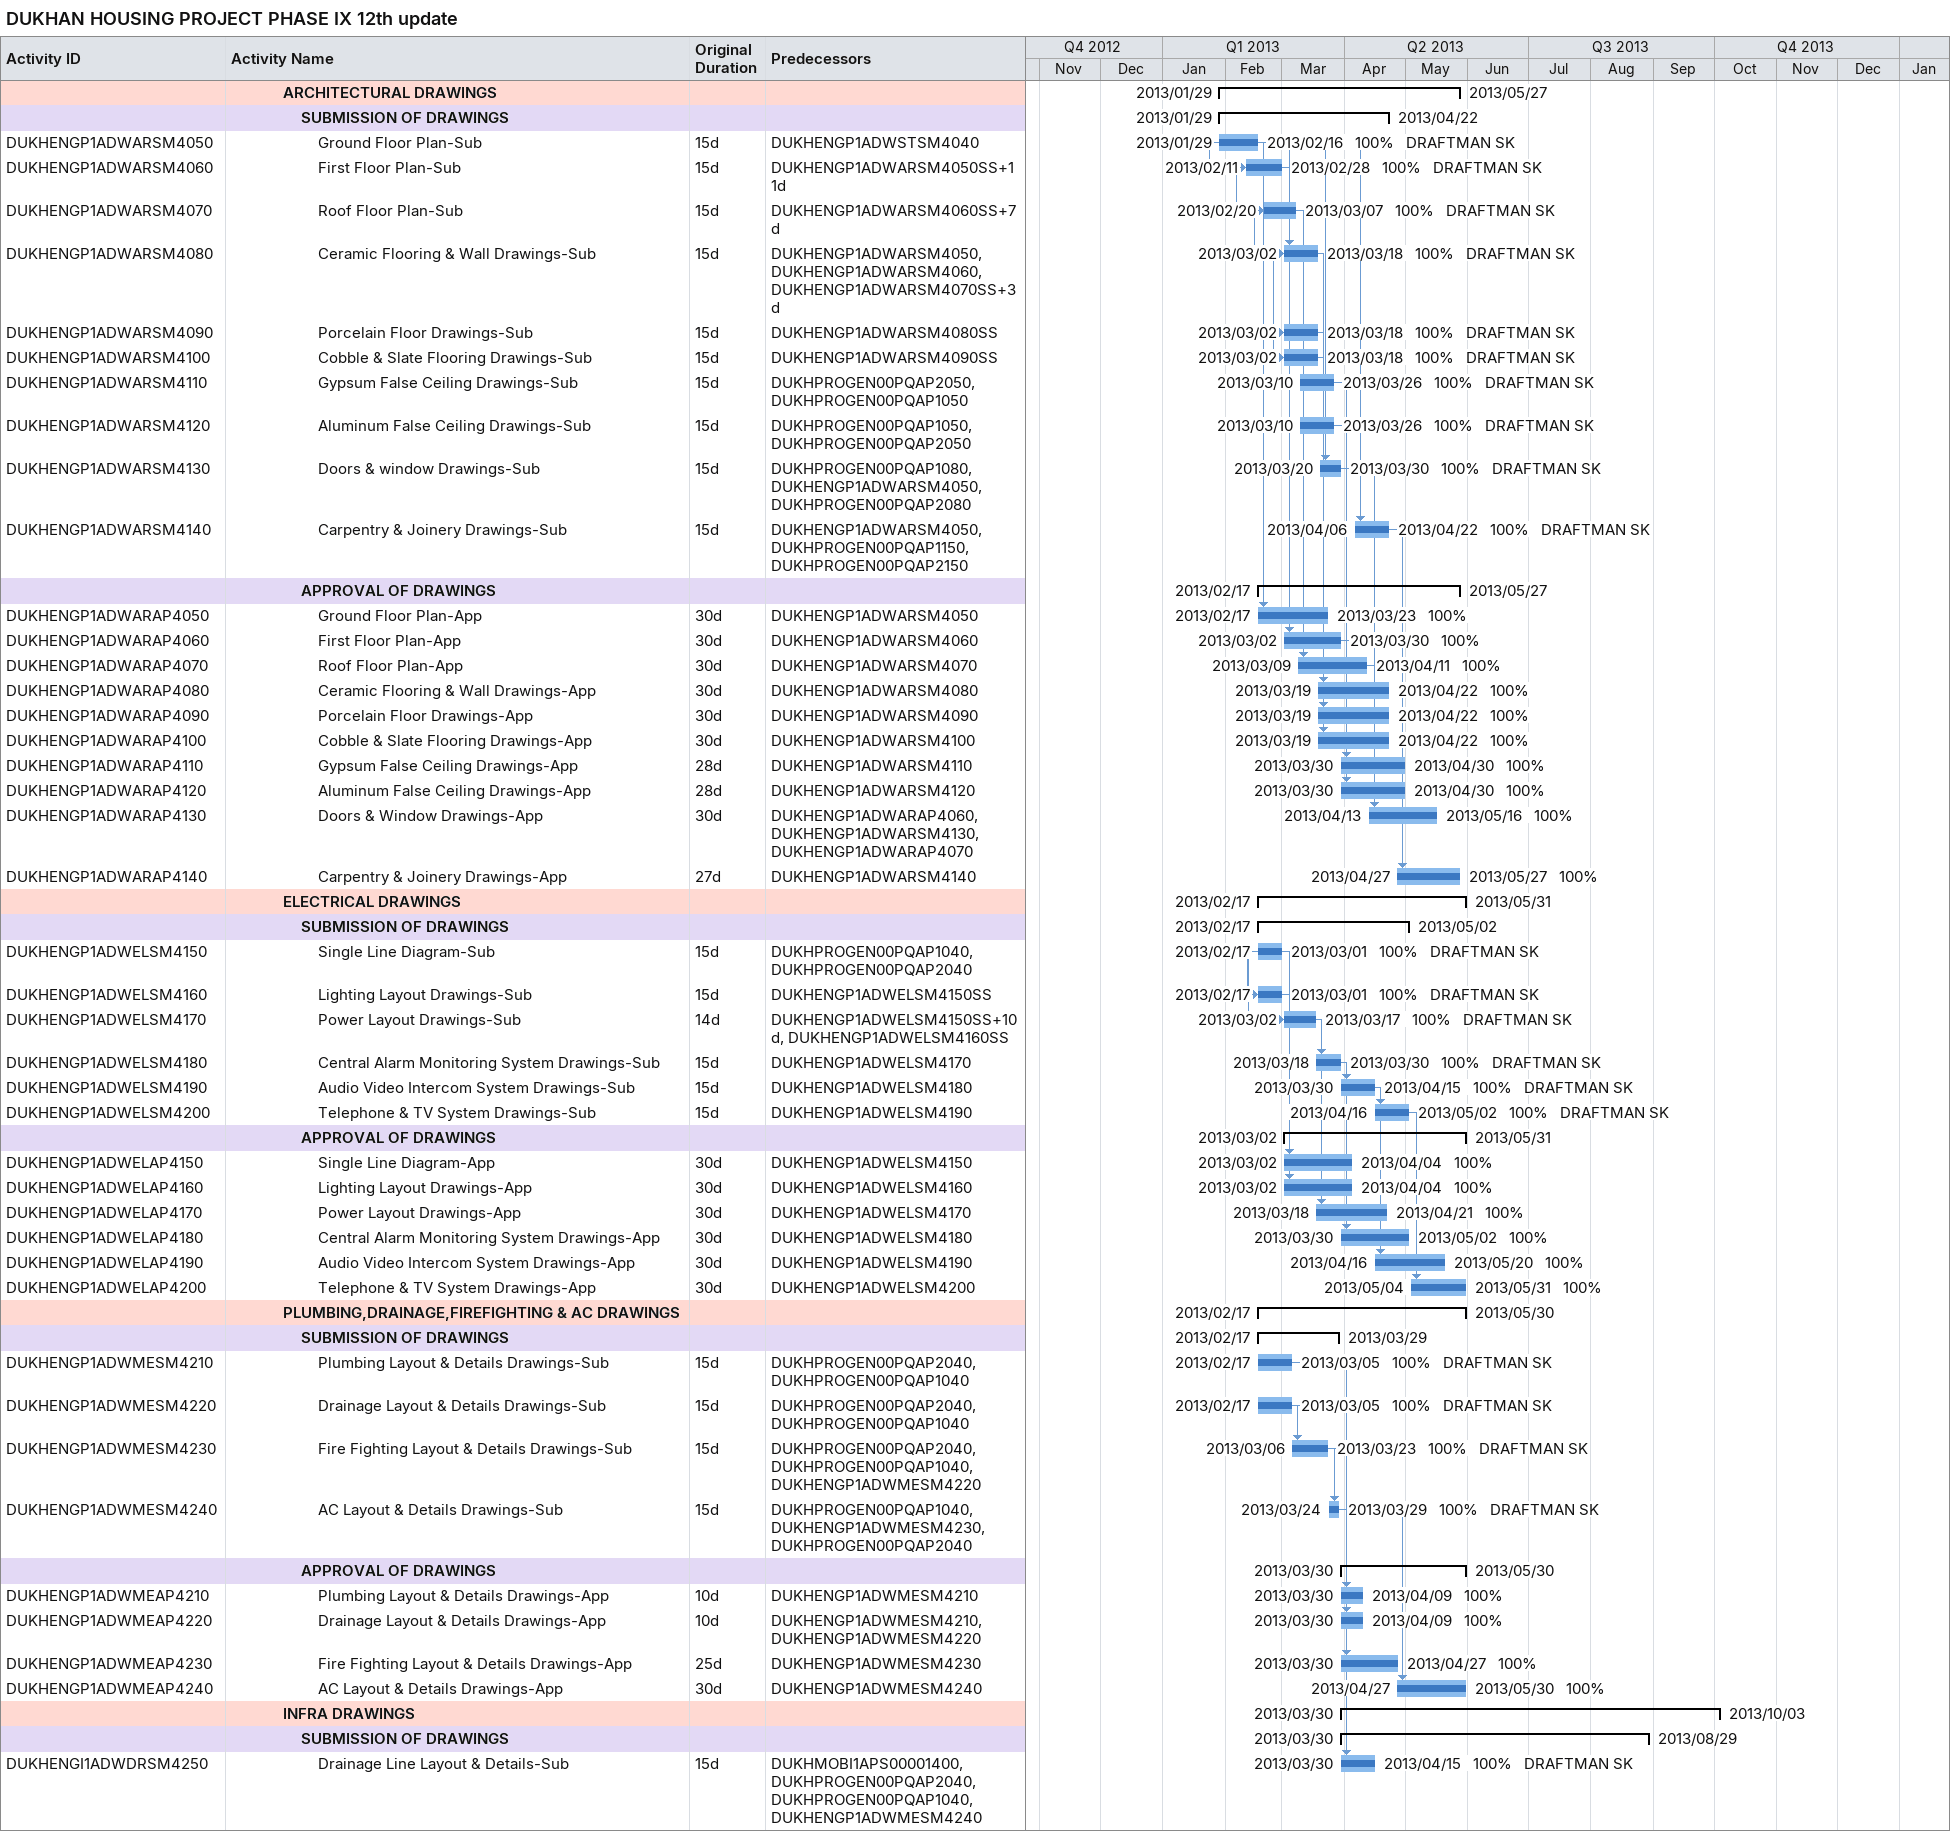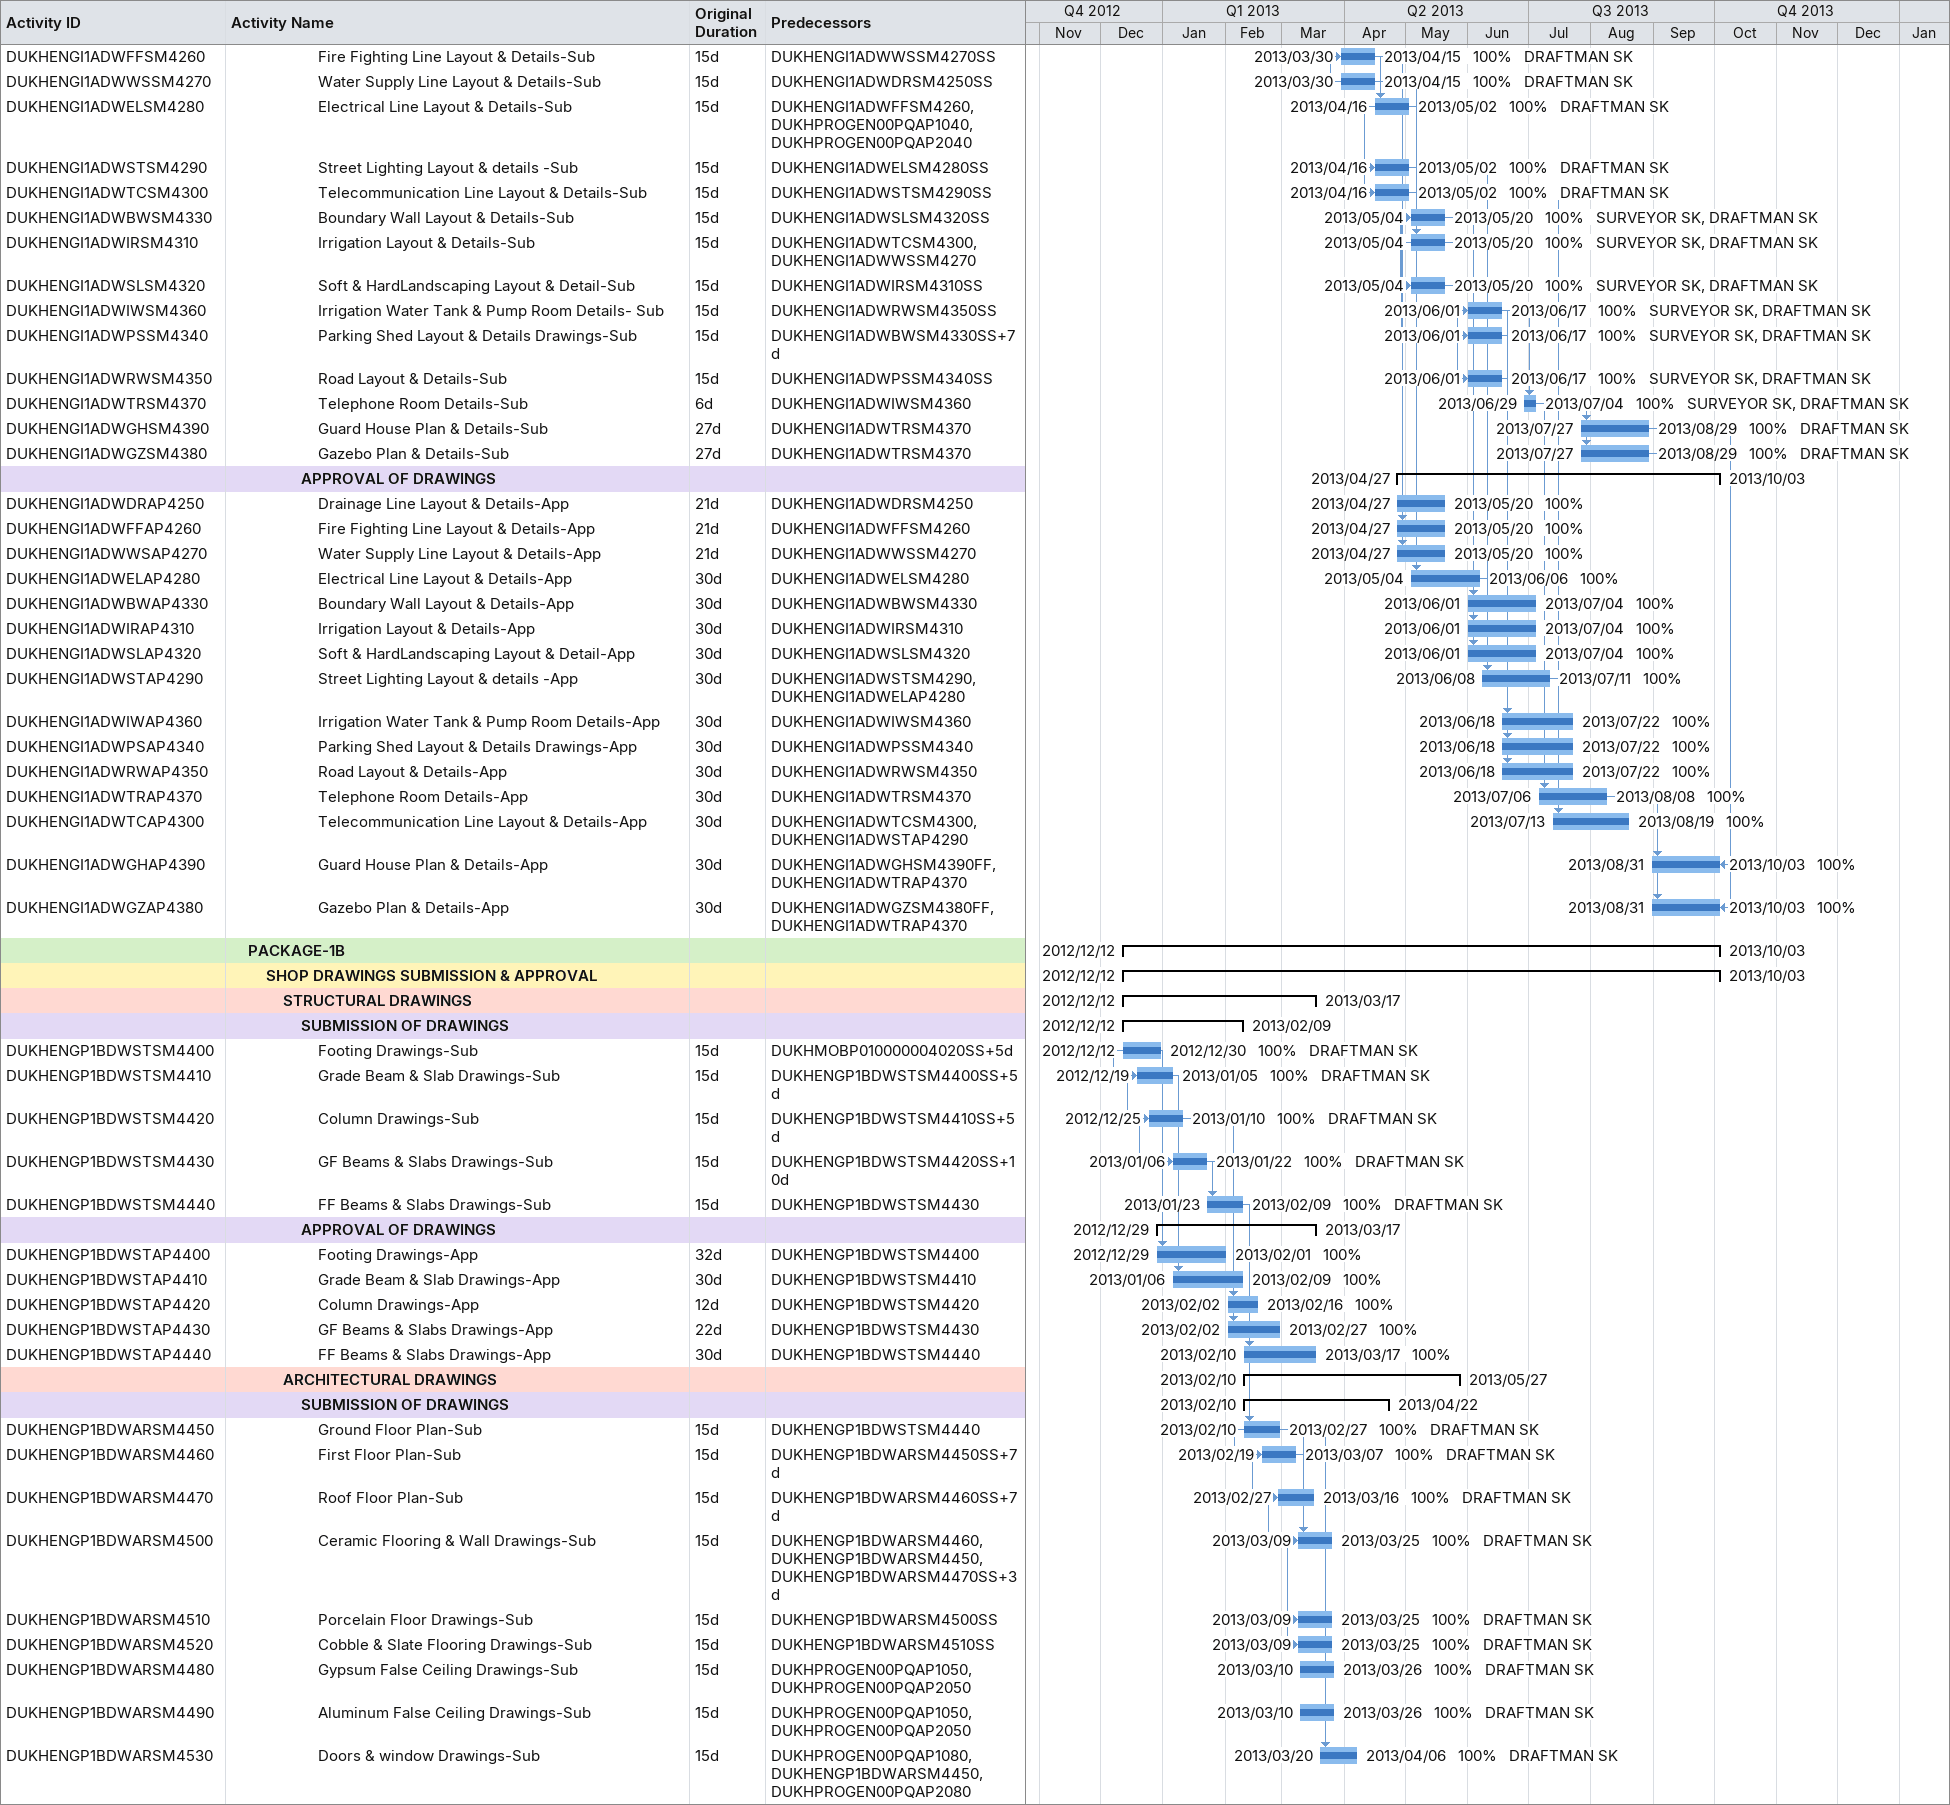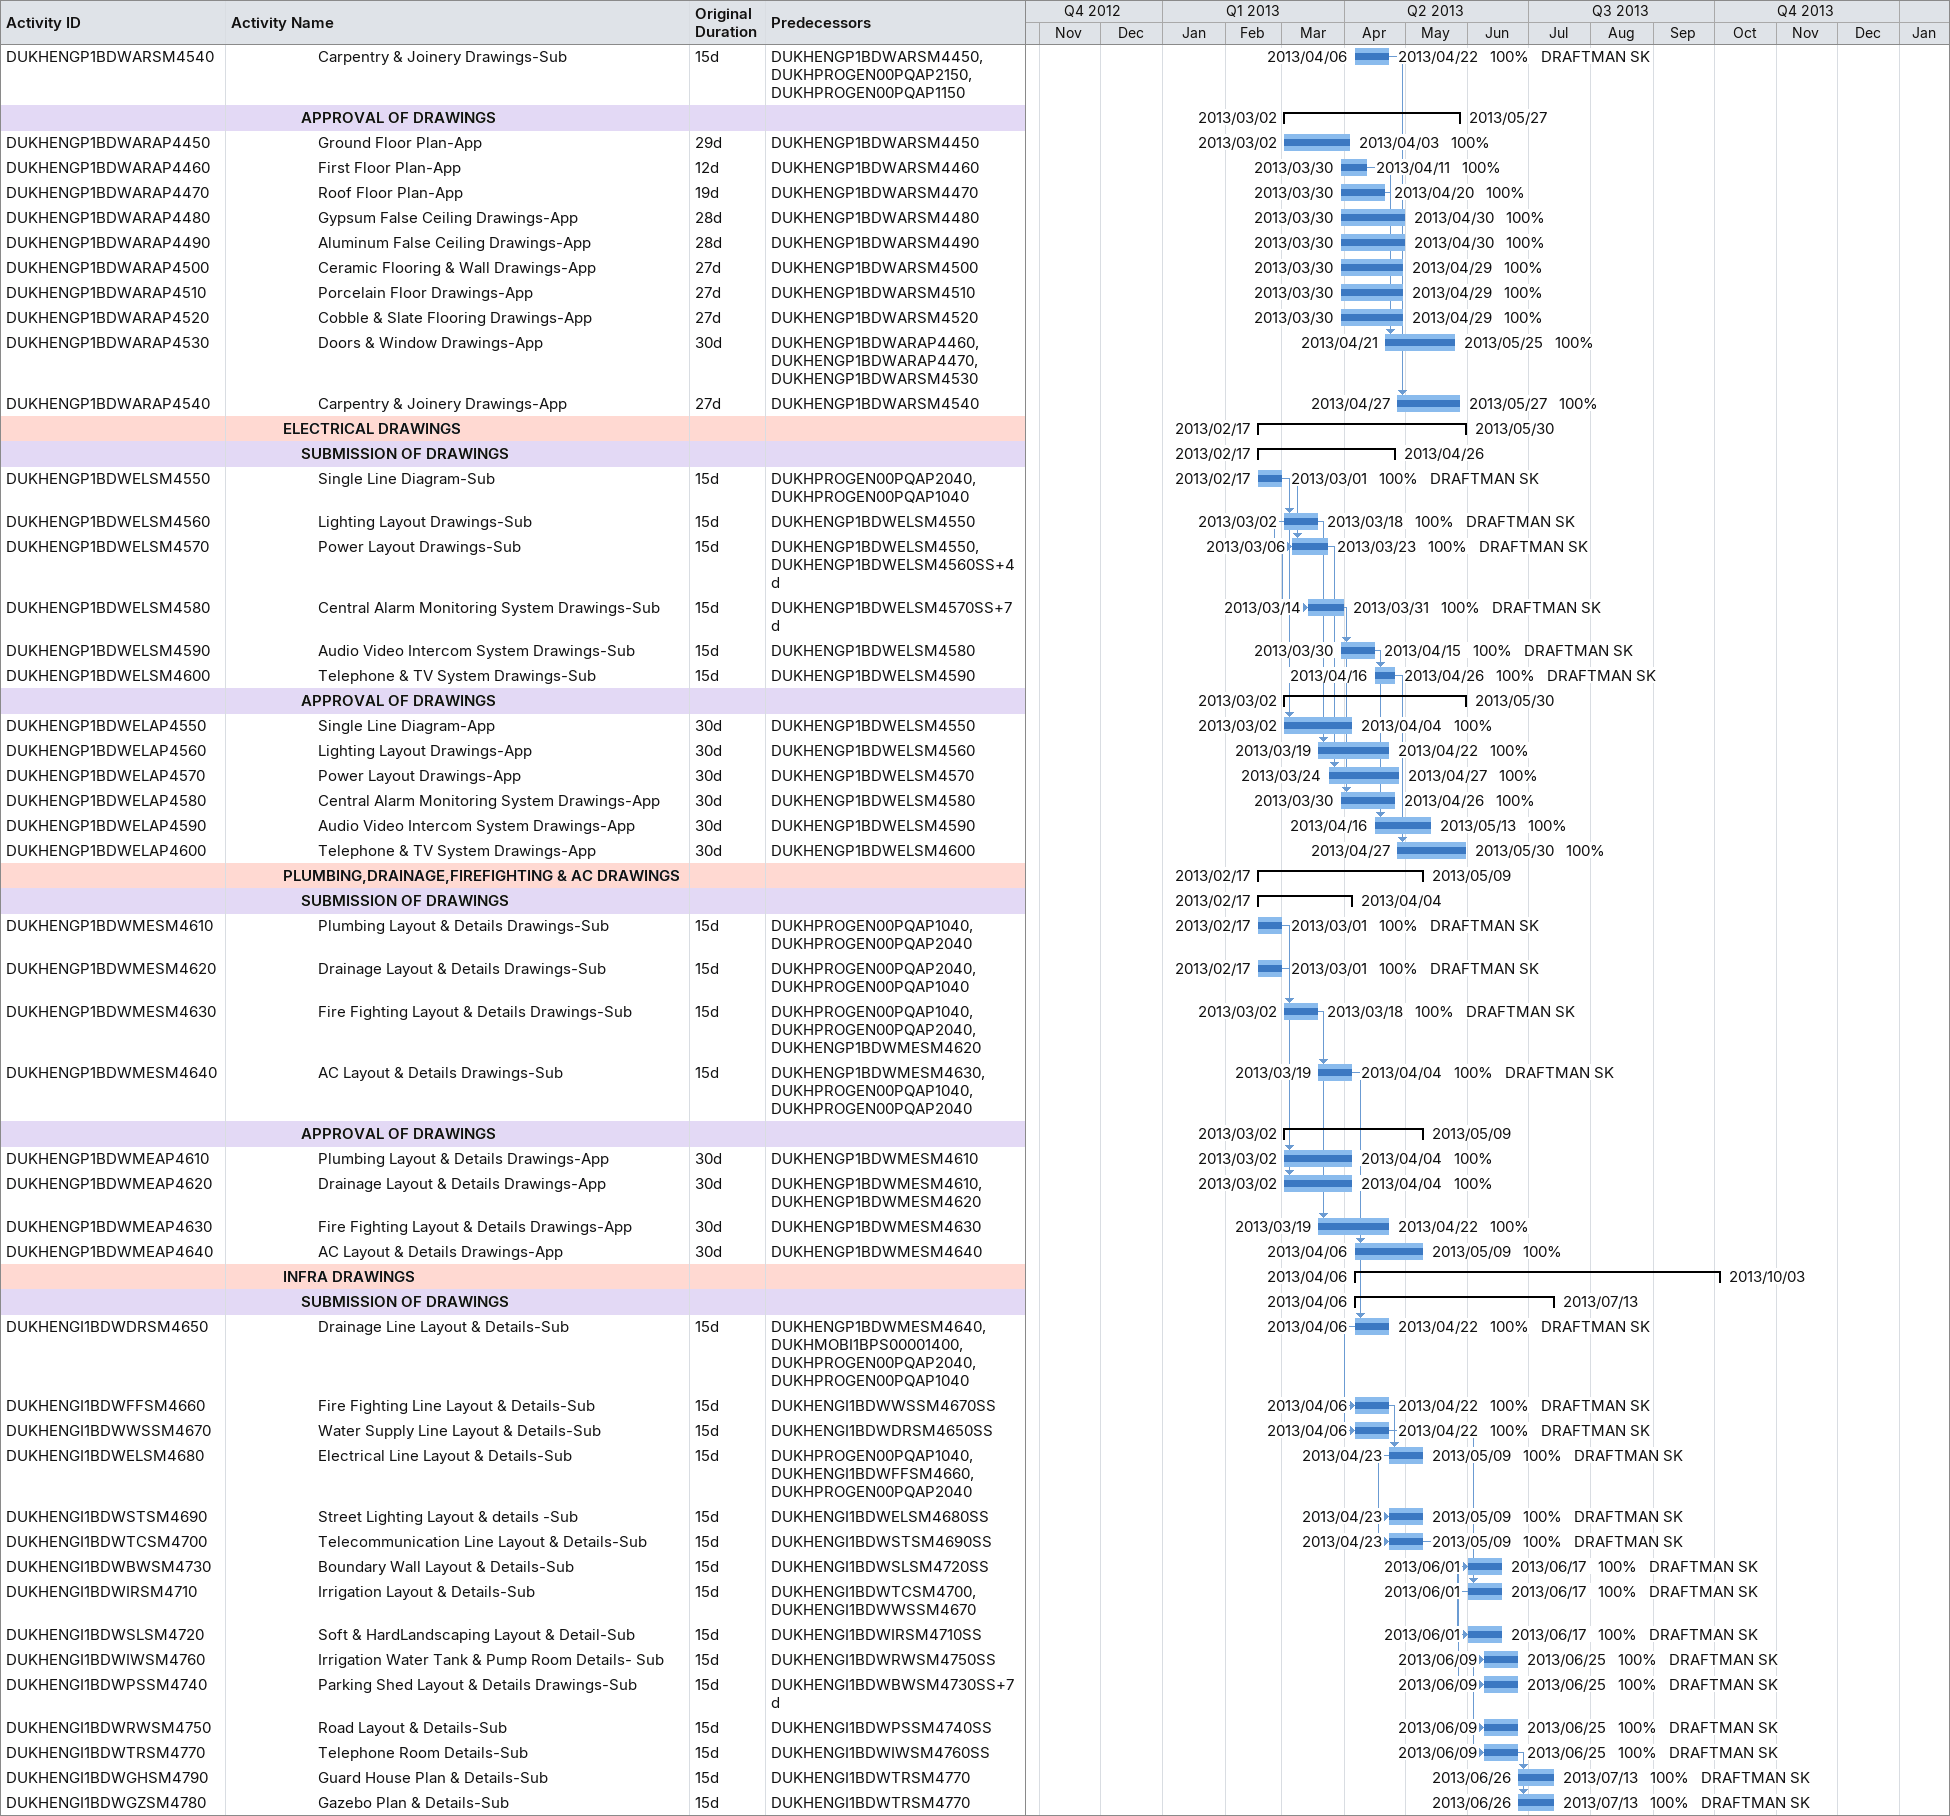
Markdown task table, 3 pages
DUKHAN HOUSING PROJECT PHASE IX 12th update

| ID | Level | Task | Original duration | Start | Finish | Predecessors | Resources | % complete |
|---|---|---|---|---|---|---|---|---|
|  | 4 | **ARCHITECTURAL DRAWINGS** |  | 2013-01-29 | 2013-05-27 |  |  |  |
|  | 5 | **SUBMISSION OF DRAWINGS** |  | 2013-01-29 | 2013-04-22 |  |  |  |
| DUKHENGP1ADWARSM4050 | 6 | Ground Floor Plan-Sub | 15d | 2013-01-29 | 2013-02-16 | DUKHENGP1ADWSTSM4040 | DRAFTMAN SK | 100 |
| DUKHENGP1ADWARSM4060 | 6 | First Floor Plan-Sub | 15d | 2013-02-11 | 2013-02-28 | DUKHENGP1ADWARSM4050SS+11d | DRAFTMAN SK | 100 |
| DUKHENGP1ADWARSM4070 | 6 | Roof Floor Plan-Sub | 15d | 2013-02-20 | 2013-03-07 | DUKHENGP1ADWARSM4060SS+7d | DRAFTMAN SK | 100 |
| DUKHENGP1ADWARSM4080 | 6 | Ceramic Flooring & Wall Drawings-Sub | 15d | 2013-03-02 | 2013-03-18 | DUKHENGP1ADWARSM4050, DUKHENGP1ADWARSM4060, DUKHENGP1ADWARSM4070SS+3d | DRAFTMAN SK | 100 |
| DUKHENGP1ADWARSM4090 | 6 | Porcelain Floor Drawings-Sub | 15d | 2013-03-02 | 2013-03-18 | DUKHENGP1ADWARSM4080SS | DRAFTMAN SK | 100 |
| DUKHENGP1ADWARSM4100 | 6 | Cobble & Slate Flooring Drawings-Sub | 15d | 2013-03-02 | 2013-03-18 | DUKHENGP1ADWARSM4090SS | DRAFTMAN SK | 100 |
| DUKHENGP1ADWARSM4110 | 6 | Gypsum False Ceiling Drawings-Sub | 15d | 2013-03-10 | 2013-03-26 | DUKHPROGEN00PQAP2050, DUKHPROGEN00PQAP1050 | DRAFTMAN SK | 100 |
| DUKHENGP1ADWARSM4120 | 6 | Aluminum False Ceiling Drawings-Sub | 15d | 2013-03-10 | 2013-03-26 | DUKHPROGEN00PQAP1050, DUKHPROGEN00PQAP2050 | DRAFTMAN SK | 100 |
| DUKHENGP1ADWARSM4130 | 6 | Doors & window Drawings-Sub | 15d | 2013-03-20 | 2013-03-30 | DUKHPROGEN00PQAP1080, DUKHENGP1ADWARSM4050, DUKHPROGEN00PQAP2080 | DRAFTMAN SK | 100 |
| DUKHENGP1ADWARSM4140 | 6 | Carpentry & Joinery Drawings-Sub | 15d | 2013-04-06 | 2013-04-22 | DUKHENGP1ADWARSM4050, DUKHPROGEN00PQAP1150, DUKHPROGEN00PQAP2150 | DRAFTMAN SK | 100 |
|  | 5 | **APPROVAL OF DRAWINGS** |  | 2013-02-17 | 2013-05-27 |  |  |  |
| DUKHENGP1ADWARAP4050 | 6 | Ground Floor Plan-App | 30d | 2013-02-17 | 2013-03-23 | DUKHENGP1ADWARSM4050 |  | 100 |
| DUKHENGP1ADWARAP4060 | 6 | First Floor Plan-App | 30d | 2013-03-02 | 2013-03-30 | DUKHENGP1ADWARSM4060 |  | 100 |
| DUKHENGP1ADWARAP4070 | 6 | Roof Floor Plan-App | 30d | 2013-03-09 | 2013-04-11 | DUKHENGP1ADWARSM4070 |  | 100 |
| DUKHENGP1ADWARAP4080 | 6 | Ceramic Flooring & Wall Drawings-App | 30d | 2013-03-19 | 2013-04-22 | DUKHENGP1ADWARSM4080 |  | 100 |
| DUKHENGP1ADWARAP4090 | 6 | Porcelain Floor Drawings-App | 30d | 2013-03-19 | 2013-04-22 | DUKHENGP1ADWARSM4090 |  | 100 |
| DUKHENGP1ADWARAP4100 | 6 | Cobble & Slate Flooring Drawings-App | 30d | 2013-03-19 | 2013-04-22 | DUKHENGP1ADWARSM4100 |  | 100 |
| DUKHENGP1ADWARAP4110 | 6 | Gypsum False Ceiling Drawings-App | 28d | 2013-03-30 | 2013-04-30 | DUKHENGP1ADWARSM4110 |  | 100 |
| DUKHENGP1ADWARAP4120 | 6 | Aluminum False Ceiling Drawings-App | 28d | 2013-03-30 | 2013-04-30 | DUKHENGP1ADWARSM4120 |  | 100 |
| DUKHENGP1ADWARAP4130 | 6 | Doors & Window Drawings-App | 30d | 2013-04-13 | 2013-05-16 | DUKHENGP1ADWARAP4060, DUKHENGP1ADWARSM4130, DUKHENGP1ADWARAP4070 |  | 100 |
| DUKHENGP1ADWARAP4140 | 6 | Carpentry & Joinery Drawings-App | 27d | 2013-04-27 | 2013-05-27 | DUKHENGP1ADWARSM4140 |  | 100 |
|  | 4 | **ELECTRICAL DRAWINGS** |  | 2013-02-17 | 2013-05-31 |  |  |  |
|  | 5 | **SUBMISSION OF DRAWINGS** |  | 2013-02-17 | 2013-05-02 |  |  |  |
| DUKHENGP1ADWELSM4150 | 6 | Single Line Diagram-Sub | 15d | 2013-02-17 | 2013-03-01 | DUKHPROGEN00PQAP1040, DUKHPROGEN00PQAP2040 | DRAFTMAN SK | 100 |
| DUKHENGP1ADWELSM4160 | 6 | Lighting Layout Drawings-Sub | 15d | 2013-02-17 | 2013-03-01 | DUKHENGP1ADWELSM4150SS | DRAFTMAN SK | 100 |
| DUKHENGP1ADWELSM4170 | 6 | Power Layout Drawings-Sub | 14d | 2013-03-02 | 2013-03-17 | DUKHENGP1ADWELSM4150SS+10d, DUKHENGP1ADWELSM4160SS | DRAFTMAN SK | 100 |
| DUKHENGP1ADWELSM4180 | 6 | Central Alarm Monitoring System Drawings-Sub | 15d | 2013-03-18 | 2013-03-30 | DUKHENGP1ADWELSM4170 | DRAFTMAN SK | 100 |
| DUKHENGP1ADWELSM4190 | 6 | Audio Video Intercom System Drawings-Sub | 15d | 2013-03-30 | 2013-04-15 | DUKHENGP1ADWELSM4180 | DRAFTMAN SK | 100 |
| DUKHENGP1ADWELSM4200 | 6 | Telephone & TV System Drawings-Sub | 15d | 2013-04-16 | 2013-05-02 | DUKHENGP1ADWELSM4190 | DRAFTMAN SK | 100 |
|  | 5 | **APPROVAL OF DRAWINGS** |  | 2013-03-02 | 2013-05-31 |  |  |  |
| DUKHENGP1ADWELAP4150 | 6 | Single Line Diagram-App | 30d | 2013-03-02 | 2013-04-04 | DUKHENGP1ADWELSM4150 |  | 100 |
| DUKHENGP1ADWELAP4160 | 6 | Lighting Layout Drawings-App | 30d | 2013-03-02 | 2013-04-04 | DUKHENGP1ADWELSM4160 |  | 100 |
| DUKHENGP1ADWELAP4170 | 6 | Power Layout Drawings-App | 30d | 2013-03-18 | 2013-04-21 | DUKHENGP1ADWELSM4170 |  | 100 |
| DUKHENGP1ADWELAP4180 | 6 | Central Alarm Monitoring System Drawings-App | 30d | 2013-03-30 | 2013-05-02 | DUKHENGP1ADWELSM4180 |  | 100 |
| DUKHENGP1ADWELAP4190 | 6 | Audio Video Intercom System Drawings-App | 30d | 2013-04-16 | 2013-05-20 | DUKHENGP1ADWELSM4190 |  | 100 |
| DUKHENGP1ADWELAP4200 | 6 | Telephone & TV System Drawings-App | 30d | 2013-05-04 | 2013-05-31 | DUKHENGP1ADWELSM4200 |  | 100 |
|  | 4 | **PLUMBING,DRAINAGE,FIREFIGHTING & AC DRAWINGS** |  | 2013-02-17 | 2013-05-30 |  |  |  |
|  | 5 | **SUBMISSION OF DRAWINGS** |  | 2013-02-17 | 2013-03-29 |  |  |  |
| DUKHENGP1ADWMESM4210 | 6 | Plumbing Layout & Details Drawings-Sub | 15d | 2013-02-17 | 2013-03-05 | DUKHPROGEN00PQAP2040, DUKHPROGEN00PQAP1040 | DRAFTMAN SK | 100 |
| DUKHENGP1ADWMESM4220 | 6 | Drainage Layout & Details Drawings-Sub | 15d | 2013-02-17 | 2013-03-05 | DUKHPROGEN00PQAP2040, DUKHPROGEN00PQAP1040 | DRAFTMAN SK | 100 |
| DUKHENGP1ADWMESM4230 | 6 | Fire Fighting Layout & Details Drawings-Sub | 15d | 2013-03-06 | 2013-03-23 | DUKHPROGEN00PQAP2040, DUKHPROGEN00PQAP1040, DUKHENGP1ADWMESM4220 | DRAFTMAN SK | 100 |
| DUKHENGP1ADWMESM4240 | 6 | AC Layout & Details Drawings-Sub | 15d | 2013-03-24 | 2013-03-29 | DUKHPROGEN00PQAP1040, DUKHENGP1ADWMESM4230, DUKHPROGEN00PQAP2040 | DRAFTMAN SK | 100 |
|  | 5 | **APPROVAL OF DRAWINGS** |  | 2013-03-30 | 2013-05-30 |  |  |  |
| DUKHENGP1ADWMEAP4210 | 6 | Plumbing Layout & Details Drawings-App | 10d | 2013-03-30 | 2013-04-09 | DUKHENGP1ADWMESM4210 |  | 100 |
| DUKHENGP1ADWMEAP4220 | 6 | Drainage Layout & Details Drawings-App | 10d | 2013-03-30 | 2013-04-09 | DUKHENGP1ADWMESM4210, DUKHENGP1ADWMESM4220 |  | 100 |
| DUKHENGP1ADWMEAP4230 | 6 | Fire Fighting Layout & Details Drawings-App | 25d | 2013-03-30 | 2013-04-27 | DUKHENGP1ADWMESM4230 |  | 100 |
| DUKHENGP1ADWMEAP4240 | 6 | AC Layout & Details Drawings-App | 30d | 2013-04-27 | 2013-05-30 | DUKHENGP1ADWMESM4240 |  | 100 |
|  | 4 | **INFRA DRAWINGS** |  | 2013-03-30 | 2013-10-03 |  |  |  |
|  | 5 | **SUBMISSION OF DRAWINGS** |  | 2013-03-30 | 2013-08-29 |  |  |  |
| DUKHENGI1ADWDRSM4250 | 6 | Drainage Line Layout & Details-Sub | 15d | 2013-03-30 | 2013-04-15 | DUKHMOBI1APS00001400, DUKHPROGEN00PQAP2040, DUKHPROGEN00PQAP1040, DUKHENGP1ADWMESM4240 | DRAFTMAN SK | 100 |
| DUKHENGI1ADWFFSM4260 | 6 | Fire Fighting Line Layout & Details-Sub | 15d | 2013-03-30 | 2013-04-15 | DUKHENGI1ADWWSSM4270SS | DRAFTMAN SK | 100 |
| DUKHENGI1ADWWSSM4270 | 6 | Water Supply Line Layout & Details-Sub | 15d | 2013-03-30 | 2013-04-15 | DUKHENGI1ADWDRSM4250SS | DRAFTMAN SK | 100 |
| DUKHENGI1ADWELSM4280 | 6 | Electrical Line Layout & Details-Sub | 15d | 2013-04-16 | 2013-05-02 | DUKHENGI1ADWFFSM4260, DUKHPROGEN00PQAP1040, DUKHPROGEN00PQAP2040 | DRAFTMAN SK | 100 |
| DUKHENGI1ADWSTSM4290 | 6 | Street Lighting Layout & details -Sub | 15d | 2013-04-16 | 2013-05-02 | DUKHENGI1ADWELSM4280SS | DRAFTMAN SK | 100 |
| DUKHENGI1ADWTCSM4300 | 6 | Telecommunication Line Layout & Details-Sub | 15d | 2013-04-16 | 2013-05-02 | DUKHENGI1ADWSTSM4290SS | DRAFTMAN SK | 100 |
| DUKHENGI1ADWBWSM4330 | 6 | Boundary Wall Layout & Details-Sub | 15d | 2013-05-04 | 2013-05-20 | DUKHENGI1ADWSLSM4320SS | SURVEYOR SK, DRAFTMAN SK | 100 |
| DUKHENGI1ADWIRSM4310 | 6 | Irrigation Layout & Details-Sub | 15d | 2013-05-04 | 2013-05-20 | DUKHENGI1ADWTCSM4300, DUKHENGI1ADWWSSM4270 | SURVEYOR SK, DRAFTMAN SK | 100 |
| DUKHENGI1ADWSLSM4320 | 6 | Soft & HardLandscaping Layout & Detail-Sub | 15d | 2013-05-04 | 2013-05-20 | DUKHENGI1ADWIRSM4310SS | SURVEYOR SK, DRAFTMAN SK | 100 |
| DUKHENGI1ADWIWSM4360 | 6 | Irrigation Water Tank & Pump Room Details- Sub | 15d | 2013-06-01 | 2013-06-17 | DUKHENGI1ADWRWSM4350SS | SURVEYOR SK, DRAFTMAN SK | 100 |
| DUKHENGI1ADWPSSM4340 | 6 | Parking Shed Layout & Details Drawings-Sub | 15d | 2013-06-01 | 2013-06-17 | DUKHENGI1ADWBWSM4330SS+7d | SURVEYOR SK, DRAFTMAN SK | 100 |
| DUKHENGI1ADWRWSM4350 | 6 | Road Layout & Details-Sub | 15d | 2013-06-01 | 2013-06-17 | DUKHENGI1ADWPSSM4340SS | SURVEYOR SK, DRAFTMAN SK | 100 |
| DUKHENGI1ADWTRSM4370 | 6 | Telephone Room Details-Sub | 6d | 2013-06-29 | 2013-07-04 | DUKHENGI1ADWIWSM4360 | SURVEYOR SK, DRAFTMAN SK | 100 |
| DUKHENGI1ADWGHSM4390 | 6 | Guard House Plan & Details-Sub | 27d | 2013-07-27 | 2013-08-29 | DUKHENGI1ADWTRSM4370 | DRAFTMAN SK | 100 |
| DUKHENGI1ADWGZSM4380 | 6 | Gazebo Plan & Details-Sub | 27d | 2013-07-27 | 2013-08-29 | DUKHENGI1ADWTRSM4370 | DRAFTMAN SK | 100 |
|  | 5 | **APPROVAL OF DRAWINGS** |  | 2013-04-27 | 2013-10-03 |  |  |  |
| DUKHENGI1ADWDRAP4250 | 6 | Drainage Line Layout & Details-App | 21d | 2013-04-27 | 2013-05-20 | DUKHENGI1ADWDRSM4250 |  | 100 |
| DUKHENGI1ADWFFAP4260 | 6 | Fire Fighting Line Layout & Details-App | 21d | 2013-04-27 | 2013-05-20 | DUKHENGI1ADWFFSM4260 |  | 100 |
| DUKHENGI1ADWWSAP4270 | 6 | Water Supply Line Layout & Details-App | 21d | 2013-04-27 | 2013-05-20 | DUKHENGI1ADWWSSM4270 |  | 100 |
| DUKHENGI1ADWELAP4280 | 6 | Electrical Line Layout & Details-App | 30d | 2013-05-04 | 2013-06-06 | DUKHENGI1ADWELSM4280 |  | 100 |
| DUKHENGI1ADWBWAP4330 | 6 | Boundary Wall Layout & Details-App | 30d | 2013-06-01 | 2013-07-04 | DUKHENGI1ADWBWSM4330 |  | 100 |
| DUKHENGI1ADWIRAP4310 | 6 | Irrigation Layout & Details-App | 30d | 2013-06-01 | 2013-07-04 | DUKHENGI1ADWIRSM4310 |  | 100 |
| DUKHENGI1ADWSLAP4320 | 6 | Soft & HardLandscaping Layout & Detail-App | 30d | 2013-06-01 | 2013-07-04 | DUKHENGI1ADWSLSM4320 |  | 100 |
| DUKHENGI1ADWSTAP4290 | 6 | Street Lighting Layout & details -App | 30d | 2013-06-08 | 2013-07-11 | DUKHENGI1ADWSTSM4290, DUKHENGI1ADWELAP4280 |  | 100 |
| DUKHENGI1ADWIWAP4360 | 6 | Irrigation Water Tank & Pump Room Details-App | 30d | 2013-06-18 | 2013-07-22 | DUKHENGI1ADWIWSM4360 |  | 100 |
| DUKHENGI1ADWPSAP4340 | 6 | Parking Shed Layout & Details Drawings-App | 30d | 2013-06-18 | 2013-07-22 | DUKHENGI1ADWPSSM4340 |  | 100 |
| DUKHENGI1ADWRWAP4350 | 6 | Road Layout & Details-App | 30d | 2013-06-18 | 2013-07-22 | DUKHENGI1ADWRWSM4350 |  | 100 |
| DUKHENGI1ADWTRAP4370 | 6 | Telephone Room Details-App | 30d | 2013-07-06 | 2013-08-08 | DUKHENGI1ADWTRSM4370 |  | 100 |
| DUKHENGI1ADWTCAP4300 | 6 | Telecommunication Line Layout & Details-App | 30d | 2013-07-13 | 2013-08-19 | DUKHENGI1ADWTCSM4300, DUKHENGI1ADWSTAP4290 |  | 100 |
| DUKHENGI1ADWGHAP4390 | 6 | Guard House Plan & Details-App | 30d | 2013-08-31 | 2013-10-03 | DUKHENGI1ADWGHSM4390FF, DUKHENGI1ADWTRAP4370 |  | 100 |
| DUKHENGI1ADWGZAP4380 | 6 | Gazebo Plan & Details-App | 30d | 2013-08-31 | 2013-10-03 | DUKHENGI1ADWGZSM4380FF, DUKHENGI1ADWTRAP4370 |  | 100 |
|  | 2 | **PACKAGE-1B** |  | 2012-12-12 | 2013-10-03 |  |  |  |
|  | 3 | **SHOP DRAWINGS SUBMISSION & APPROVAL** |  | 2012-12-12 | 2013-10-03 |  |  |  |
|  | 4 | **STRUCTURAL DRAWINGS** |  | 2012-12-12 | 2013-03-17 |  |  |  |
|  | 5 | **SUBMISSION OF DRAWINGS** |  | 2012-12-12 | 2013-02-09 |  |  |  |
| DUKHENGP1BDWSTSM4400 | 6 | Footing Drawings-Sub | 15d | 2012-12-12 | 2012-12-30 | DUKHMOBP010000004020SS+5d | DRAFTMAN SK | 100 |
| DUKHENGP1BDWSTSM4410 | 6 | Grade Beam & Slab Drawings-Sub | 15d | 2012-12-19 | 2013-01-05 | DUKHENGP1BDWSTSM4400SS+5d | DRAFTMAN SK | 100 |
| DUKHENGP1BDWSTSM4420 | 6 | Column Drawings-Sub | 15d | 2012-12-25 | 2013-01-10 | DUKHENGP1BDWSTSM4410SS+5d | DRAFTMAN SK | 100 |
| DUKHENGP1BDWSTSM4430 | 6 | GF Beams & Slabs Drawings-Sub | 15d | 2013-01-06 | 2013-01-22 | DUKHENGP1BDWSTSM4420SS+10d | DRAFTMAN SK | 100 |
| DUKHENGP1BDWSTSM4440 | 6 | FF Beams & Slabs Drawings-Sub | 15d | 2013-01-23 | 2013-02-09 | DUKHENGP1BDWSTSM4430 | DRAFTMAN SK | 100 |
|  | 5 | **APPROVAL OF DRAWINGS** |  | 2012-12-29 | 2013-03-17 |  |  |  |
| DUKHENGP1BDWSTAP4400 | 6 | Footing Drawings-App | 32d | 2012-12-29 | 2013-02-01 | DUKHENGP1BDWSTSM4400 |  | 100 |
| DUKHENGP1BDWSTAP4410 | 6 | Grade Beam & Slab Drawings-App | 30d | 2013-01-06 | 2013-02-09 | DUKHENGP1BDWSTSM4410 |  | 100 |
| DUKHENGP1BDWSTAP4420 | 6 | Column Drawings-App | 12d | 2013-02-02 | 2013-02-16 | DUKHENGP1BDWSTSM4420 |  | 100 |
| DUKHENGP1BDWSTAP4430 | 6 | GF Beams & Slabs Drawings-App | 22d | 2013-02-02 | 2013-02-27 | DUKHENGP1BDWSTSM4430 |  | 100 |
| DUKHENGP1BDWSTAP4440 | 6 | FF Beams & Slabs Drawings-App | 30d | 2013-02-10 | 2013-03-17 | DUKHENGP1BDWSTSM4440 |  | 100 |
|  | 4 | **ARCHITECTURAL DRAWINGS** |  | 2013-02-10 | 2013-05-27 |  |  |  |
|  | 5 | **SUBMISSION OF DRAWINGS** |  | 2013-02-10 | 2013-04-22 |  |  |  |
| DUKHENGP1BDWARSM4450 | 6 | Ground Floor Plan-Sub | 15d | 2013-02-10 | 2013-02-27 | DUKHENGP1BDWSTSM4440 | DRAFTMAN SK | 100 |
| DUKHENGP1BDWARSM4460 | 6 | First Floor Plan-Sub | 15d | 2013-02-19 | 2013-03-07 | DUKHENGP1BDWARSM4450SS+7d | DRAFTMAN SK | 100 |
| DUKHENGP1BDWARSM4470 | 6 | Roof Floor Plan-Sub | 15d | 2013-02-27 | 2013-03-16 | DUKHENGP1BDWARSM4460SS+7d | DRAFTMAN SK | 100 |
| DUKHENGP1BDWARSM4500 | 6 | Ceramic Flooring & Wall Drawings-Sub | 15d | 2013-03-09 | 2013-03-25 | DUKHENGP1BDWARSM4460, DUKHENGP1BDWARSM4450, DUKHENGP1BDWARSM4470SS+3d | DRAFTMAN SK | 100 |
| DUKHENGP1BDWARSM4510 | 6 | Porcelain Floor Drawings-Sub | 15d | 2013-03-09 | 2013-03-25 | DUKHENGP1BDWARSM4500SS | DRAFTMAN SK | 100 |
| DUKHENGP1BDWARSM4520 | 6 | Cobble & Slate Flooring Drawings-Sub | 15d | 2013-03-09 | 2013-03-25 | DUKHENGP1BDWARSM4510SS | DRAFTMAN SK | 100 |
| DUKHENGP1BDWARSM4480 | 6 | Gypsum False Ceiling Drawings-Sub | 15d | 2013-03-10 | 2013-03-26 | DUKHPROGEN00PQAP1050, DUKHPROGEN00PQAP2050 | DRAFTMAN SK | 100 |
| DUKHENGP1BDWARSM4490 | 6 | Aluminum False Ceiling Drawings-Sub | 15d | 2013-03-10 | 2013-03-26 | DUKHPROGEN00PQAP1050, DUKHPROGEN00PQAP2050 | DRAFTMAN SK | 100 |
| DUKHENGP1BDWARSM4530 | 6 | Doors & window Drawings-Sub | 15d | 2013-03-20 | 2013-04-06 | DUKHPROGEN00PQAP1080, DUKHENGP1BDWARSM4450, DUKHPROGEN00PQAP2080 | DRAFTMAN SK | 100 |
| DUKHENGP1BDWARSM4540 | 6 | Carpentry & Joinery Drawings-Sub | 15d | 2013-04-06 | 2013-04-22 | DUKHENGP1BDWARSM4450, DUKHPROGEN00PQAP2150, DUKHPROGEN00PQAP1150 | DRAFTMAN SK | 100 |
|  | 5 | **APPROVAL OF DRAWINGS** |  | 2013-03-02 | 2013-05-27 |  |  |  |
| DUKHENGP1BDWARAP4450 | 6 | Ground Floor Plan-App | 29d | 2013-03-02 | 2013-04-03 | DUKHENGP1BDWARSM4450 |  | 100 |
| DUKHENGP1BDWARAP4460 | 6 | First Floor Plan-App | 12d | 2013-03-30 | 2013-04-11 | DUKHENGP1BDWARSM4460 |  | 100 |
| DUKHENGP1BDWARAP4470 | 6 | Roof Floor Plan-App | 19d | 2013-03-30 | 2013-04-20 | DUKHENGP1BDWARSM4470 |  | 100 |
| DUKHENGP1BDWARAP4480 | 6 | Gypsum False Ceiling Drawings-App | 28d | 2013-03-30 | 2013-04-30 | DUKHENGP1BDWARSM4480 |  | 100 |
| DUKHENGP1BDWARAP4490 | 6 | Aluminum False Ceiling Drawings-App | 28d | 2013-03-30 | 2013-04-30 | DUKHENGP1BDWARSM4490 |  | 100 |
| DUKHENGP1BDWARAP4500 | 6 | Ceramic Flooring & Wall Drawings-App | 27d | 2013-03-30 | 2013-04-29 | DUKHENGP1BDWARSM4500 |  | 100 |
| DUKHENGP1BDWARAP4510 | 6 | Porcelain Floor Drawings-App | 27d | 2013-03-30 | 2013-04-29 | DUKHENGP1BDWARSM4510 |  | 100 |
| DUKHENGP1BDWARAP4520 | 6 | Cobble & Slate Flooring Drawings-App | 27d | 2013-03-30 | 2013-04-29 | DUKHENGP1BDWARSM4520 |  | 100 |
| DUKHENGP1BDWARAP4530 | 6 | Doors & Window Drawings-App | 30d | 2013-04-21 | 2013-05-25 | DUKHENGP1BDWARAP4460, DUKHENGP1BDWARAP4470, DUKHENGP1BDWARSM4530 |  | 100 |
| DUKHENGP1BDWARAP4540 | 6 | Carpentry & Joinery Drawings-App | 27d | 2013-04-27 | 2013-05-27 | DUKHENGP1BDWARSM4540 |  | 100 |
|  | 4 | **ELECTRICAL DRAWINGS** |  | 2013-02-17 | 2013-05-30 |  |  |  |
|  | 5 | **SUBMISSION OF DRAWINGS** |  | 2013-02-17 | 2013-04-26 |  |  |  |
| DUKHENGP1BDWELSM4550 | 6 | Single Line Diagram-Sub | 15d | 2013-02-17 | 2013-03-01 | DUKHPROGEN00PQAP2040, DUKHPROGEN00PQAP1040 | DRAFTMAN SK | 100 |
| DUKHENGP1BDWELSM4560 | 6 | Lighting Layout Drawings-Sub | 15d | 2013-03-02 | 2013-03-18 | DUKHENGP1BDWELSM4550 | DRAFTMAN SK | 100 |
| DUKHENGP1BDWELSM4570 | 6 | Power Layout Drawings-Sub | 15d | 2013-03-06 | 2013-03-23 | DUKHENGP1BDWELSM4550, DUKHENGP1BDWELSM4560SS+4d | DRAFTMAN SK | 100 |
| DUKHENGP1BDWELSM4580 | 6 | Central Alarm Monitoring System Drawings-Sub | 15d | 2013-03-14 | 2013-03-31 | DUKHENGP1BDWELSM4570SS+7d | DRAFTMAN SK | 100 |
| DUKHENGP1BDWELSM4590 | 6 | Audio Video Intercom System Drawings-Sub | 15d | 2013-03-30 | 2013-04-15 | DUKHENGP1BDWELSM4580 | DRAFTMAN SK | 100 |
| DUKHENGP1BDWELSM4600 | 6 | Telephone & TV System Drawings-Sub | 15d | 2013-04-16 | 2013-04-26 | DUKHENGP1BDWELSM4590 | DRAFTMAN SK | 100 |
|  | 5 | **APPROVAL OF DRAWINGS** |  | 2013-03-02 | 2013-05-30 |  |  |  |
| DUKHENGP1BDWELAP4550 | 6 | Single Line Diagram-App | 30d | 2013-03-02 | 2013-04-04 | DUKHENGP1BDWELSM4550 |  | 100 |
| DUKHENGP1BDWELAP4560 | 6 | Lighting Layout Drawings-App | 30d | 2013-03-19 | 2013-04-22 | DUKHENGP1BDWELSM4560 |  | 100 |
| DUKHENGP1BDWELAP4570 | 6 | Power Layout Drawings-App | 30d | 2013-03-24 | 2013-04-27 | DUKHENGP1BDWELSM4570 |  | 100 |
| DUKHENGP1BDWELAP4580 | 6 | Central Alarm Monitoring System Drawings-App | 30d | 2013-03-30 | 2013-04-26 | DUKHENGP1BDWELSM4580 |  | 100 |
| DUKHENGP1BDWELAP4590 | 6 | Audio Video Intercom System Drawings-App | 30d | 2013-04-16 | 2013-05-13 | DUKHENGP1BDWELSM4590 |  | 100 |
| DUKHENGP1BDWELAP4600 | 6 | Telephone & TV System Drawings-App | 30d | 2013-04-27 | 2013-05-30 | DUKHENGP1BDWELSM4600 |  | 100 |
|  | 4 | **PLUMBING,DRAINAGE,FIREFIGHTING & AC DRAWINGS** |  | 2013-02-17 | 2013-05-09 |  |  |  |
|  | 5 | **SUBMISSION OF DRAWINGS** |  | 2013-02-17 | 2013-04-04 |  |  |  |
| DUKHENGP1BDWMESM4610 | 6 | Plumbing Layout & Details Drawings-Sub | 15d | 2013-02-17 | 2013-03-01 | DUKHPROGEN00PQAP1040, DUKHPROGEN00PQAP2040 | DRAFTMAN SK | 100 |
| DUKHENGP1BDWMESM4620 | 6 | Drainage Layout & Details Drawings-Sub | 15d | 2013-02-17 | 2013-03-01 | DUKHPROGEN00PQAP2040, DUKHPROGEN00PQAP1040 | DRAFTMAN SK | 100 |
| DUKHENGP1BDWMESM4630 | 6 | Fire Fighting Layout & Details Drawings-Sub | 15d | 2013-03-02 | 2013-03-18 | DUKHPROGEN00PQAP1040, DUKHPROGEN00PQAP2040, DUKHENGP1BDWMESM4620 | DRAFTMAN SK | 100 |
| DUKHENGP1BDWMESM4640 | 6 | AC Layout & Details Drawings-Sub | 15d | 2013-03-19 | 2013-04-04 | DUKHENGP1BDWMESM4630, DUKHPROGEN00PQAP1040, DUKHPROGEN00PQAP2040 | DRAFTMAN SK | 100 |
|  | 5 | **APPROVAL OF DRAWINGS** |  | 2013-03-02 | 2013-05-09 |  |  |  |
| DUKHENGP1BDWMEAP4610 | 6 | Plumbing Layout & Details Drawings-App | 30d | 2013-03-02 | 2013-04-04 | DUKHENGP1BDWMESM4610 |  | 100 |
| DUKHENGP1BDWMEAP4620 | 6 | Drainage Layout & Details Drawings-App | 30d | 2013-03-02 | 2013-04-04 | DUKHENGP1BDWMESM4610, DUKHENGP1BDWMESM4620 |  | 100 |
| DUKHENGP1BDWMEAP4630 | 6 | Fire Fighting Layout & Details Drawings-App | 30d | 2013-03-19 | 2013-04-22 | DUKHENGP1BDWMESM4630 |  | 100 |
| DUKHENGP1BDWMEAP4640 | 6 | AC Layout & Details Drawings-App | 30d | 2013-04-06 | 2013-05-09 | DUKHENGP1BDWMESM4640 |  | 100 |
|  | 4 | **INFRA DRAWINGS** |  | 2013-04-06 | 2013-10-03 |  |  |  |
|  | 5 | **SUBMISSION OF DRAWINGS** |  | 2013-04-06 | 2013-07-13 |  |  |  |
| DUKHENGI1BDWDRSM4650 | 6 | Drainage Line Layout & Details-Sub | 15d | 2013-04-06 | 2013-04-22 | DUKHENGP1BDWMESM4640, DUKHMOBI1BPS00001400, DUKHPROGEN00PQAP2040, DUKHPROGEN00PQAP1040 | DRAFTMAN SK | 100 |
| DUKHENGI1BDWFFSM4660 | 6 | Fire Fighting Line Layout & Details-Sub | 15d | 2013-04-06 | 2013-04-22 | DUKHENGI1BDWWSSM4670SS | DRAFTMAN SK | 100 |
| DUKHENGI1BDWWSSM4670 | 6 | Water Supply Line Layout & Details-Sub | 15d | 2013-04-06 | 2013-04-22 | DUKHENGI1BDWDRSM4650SS | DRAFTMAN SK | 100 |
| DUKHENGI1BDWELSM4680 | 6 | Electrical Line Layout & Details-Sub | 15d | 2013-04-23 | 2013-05-09 | DUKHPROGEN00PQAP1040, DUKHENGI1BDWFFSM4660, DUKHPROGEN00PQAP2040 | DRAFTMAN SK | 100 |
| DUKHENGI1BDWSTSM4690 | 6 | Street Lighting Layout & details -Sub | 15d | 2013-04-23 | 2013-05-09 | DUKHENGI1BDWELSM4680SS | DRAFTMAN SK | 100 |
| DUKHENGI1BDWTCSM4700 | 6 | Telecommunication Line Layout & Details-Sub | 15d | 2013-04-23 | 2013-05-09 | DUKHENGI1BDWSTSM4690SS | DRAFTMAN SK | 100 |
| DUKHENGI1BDWBWSM4730 | 6 | Boundary Wall Layout & Details-Sub | 15d | 2013-06-01 | 2013-06-17 | DUKHENGI1BDWSLSM4720SS | DRAFTMAN SK | 100 |
| DUKHENGI1BDWIRSM4710 | 6 | Irrigation Layout & Details-Sub | 15d | 2013-06-01 | 2013-06-17 | DUKHENGI1BDWTCSM4700, DUKHENGI1BDWWSSM4670 | DRAFTMAN SK | 100 |
| DUKHENGI1BDWSLSM4720 | 6 | Soft & HardLandscaping Layout & Detail-Sub | 15d | 2013-06-01 | 2013-06-17 | DUKHENGI1BDWIRSM4710SS | DRAFTMAN SK | 100 |
| DUKHENGI1BDWIWSM4760 | 6 | Irrigation Water Tank & Pump Room Details- Sub | 15d | 2013-06-09 | 2013-06-25 | DUKHENGI1BDWRWSM4750SS | DRAFTMAN SK | 100 |
| DUKHENGI1BDWPSSM4740 | 6 | Parking Shed Layout & Details Drawings-Sub | 15d | 2013-06-09 | 2013-06-25 | DUKHENGI1BDWBWSM4730SS+7d | DRAFTMAN SK | 100 |
| DUKHENGI1BDWRWSM4750 | 6 | Road Layout & Details-Sub | 15d | 2013-06-09 | 2013-06-25 | DUKHENGI1BDWPSSM4740SS | DRAFTMAN SK | 100 |
| DUKHENGI1BDWTRSM4770 | 6 | Telephone Room Details-Sub | 15d | 2013-06-09 | 2013-06-25 | DUKHENGI1BDWIWSM4760SS | DRAFTMAN SK | 100 |
| DUKHENGI1BDWGHSM4790 | 6 | Guard House Plan & Details-Sub | 15d | 2013-06-26 | 2013-07-13 | DUKHENGI1BDWTRSM4770 | DRAFTMAN SK | 100 |
| DUKHENGI1BDWGZSM4780 | 6 | Gazebo Plan & Details-Sub | 15d | 2013-06-26 | 2013-07-13 | DUKHENGI1BDWTRSM4770 | DRAFTMAN SK | 100 |
